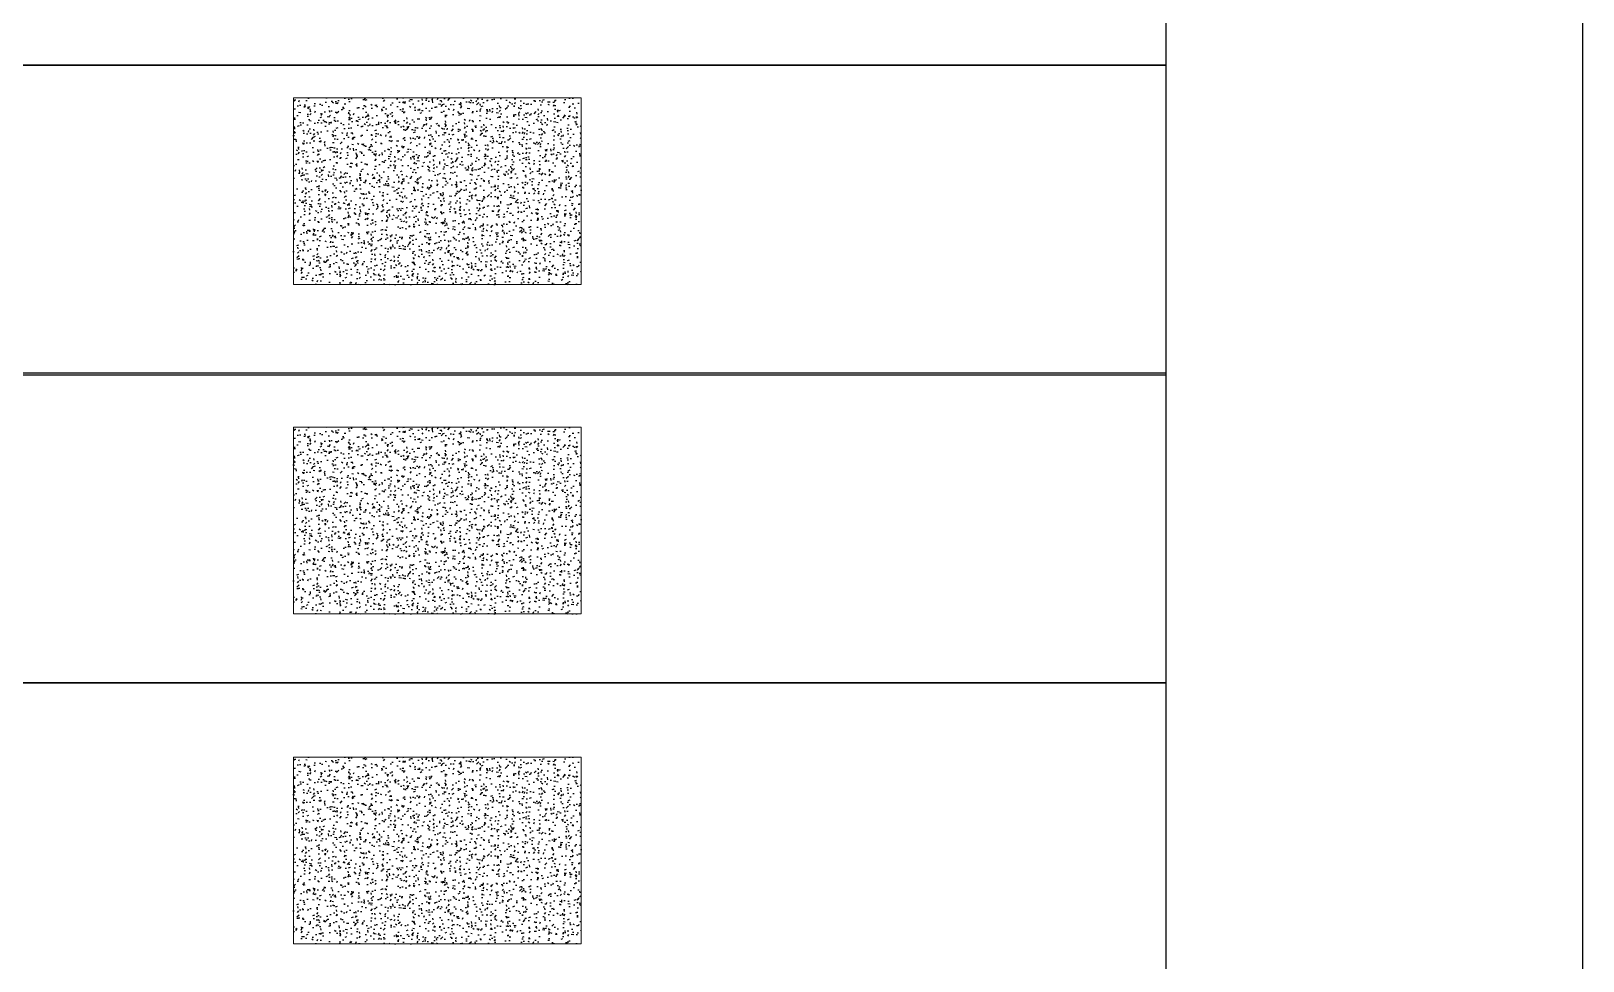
# Model space of a CAD drawing. Header units: metres. Extents: x 1097510 to 2158594, y 877039 to 1751652.
# Drawn here: x 1097825.72 to 1097841.58, y 877159.3 to 877168.81 of the extents above; entities that cross this region are included whole.
import ezdxf

# ---------------------------------------------------------------- set-up
doc = ezdxf.new("R2010")
doc.units = ezdxf.units.M
doc.layers.add('ROTULO', color=7, linetype='Continuous')

msp = doc.modelspace()

# ---------------------------------------------------------------- hatches: boundary and pattern name
at = {"transparency": 33554615}
h = msp.add_hatch(dxfattribs=at)
h.set_pattern_fill('AR-CONC', color=3, scale=0.001083)
h.set_pattern_definition([(50, (-90762.7563, -72535.0272), (0.19724780195, -0.017256938276), [0.02062506493, -0.226875714222]), (355, (-90762.7563, -72535.0272), (-0.038157367728, 0.206853534815), [0.016500051943, -0.181501203847]), (100.4514447, (-90762.73986, -72535.02865), (0.159090433702, 0.189596588108), [0.017528608016, -0.192814848196]), (46.1842, (-90762.7563, -72534.9722), (0.293492011515, -0.045518411727), [0.030937597394, -0.34031357133]), (96.63555761, (-90762.73184, -72534.976), (0.257032844057, 0.26788345853), [0.026292922786, -0.2892225335]), (351.18415117, (-90762.7563, -72534.9722), (0.25703284407, 0.26788345852), [0.02475004226, -0.27225056682]), (21, (-90762.7288, -72534.98596), (0.164149956123, -0.110720543444), [0.02062506493, -0.226875714222]), (326, (-90762.7288, -72534.98596), (0.066911855508, 0.199416732833), [0.016500051943, -0.181500571378]), (71.451445, (-90762.71511, -72534.99518), (0.231061811265, 0.088696190418), [0.017528608016, -0.192814515814]), (37.5, (-90762.75629, -72535.02721), (0.0033439707393, 0.0915460979976), [0, -0.179300564452, 0, -0.184250580035, 0, -0.182188073542]), (7.5, (-90762.75629, -72535.02721), (0.072344350542, 0.108463562219), [0, -0.1050503307064, 0, -0.175175551466, 0, -0.069437718595]), (327.5, (-90762.81762, -72535.02721), (0.1468013033656, -0.0062023998327), [0, -0.068750216431, 0, -0.214500675264, 0, -0.284625896024]), (317.5, (-90762.84512, -72535.02721), (0.160376587087, 0.0275287679), [0, -0.08937528136, 0, -0.142450448445, 0, -0.202125636307])])
h.paths.add_polyline_path([(1097828.406, 877168.123), (1097831.344, 877168.123), (1097831.344, 877166.216), (1097828.406, 877166.216)])
h = msp.add_hatch(dxfattribs=at)
h.set_pattern_fill('AR-CONC', color=9, scale=0.001083)
h.set_pattern_definition([(50, (-90762.7563, -72538.39368), (0.19724780195, -0.017256938276), [0.02062506493, -0.226875714222]), (355, (-90762.7563, -72538.39368), (-0.038157367728, 0.206853534815), [0.016500051943, -0.181501203847]), (100.4514447, (-90762.73986, -72538.39512), (0.159090433702, 0.189596588108), [0.017528608016, -0.192814848196]), (46.1842, (-90762.7563, -72538.33868), (0.293492011515, -0.045518411727), [0.030937597394, -0.34031357133]), (96.63555761, (-90762.73184, -72538.34248), (0.257032844057, 0.26788345853), [0.026292922786, -0.2892225335]), (351.18415117, (-90762.7563, -72538.33868), (0.25703284407, 0.26788345852), [0.02475004226, -0.27225056682]), (21, (-90762.7288, -72538.35243), (0.164149956123, -0.110720543444), [0.02062506493, -0.226875714222]), (326, (-90762.7288, -72538.35243), (0.066911855508, 0.199416732833), [0.016500051943, -0.181500571378]), (71.451445, (-90762.71511, -72538.36166), (0.231061811265, 0.088696190418), [0.017528608016, -0.192814515814]), (37.5, (-90762.75629, -72538.39368), (0.0033439707393, 0.0915460979976), [0, -0.179300564452, 0, -0.184250580035, 0, -0.182188073542]), (7.5, (-90762.75629, -72538.39368), (0.072344350542, 0.108463562219), [0, -0.1050503307064, 0, -0.175175551466, 0, -0.069437718595]), (327.5, (-90762.81762, -72538.39368), (0.1468013033656, -0.0062023998327), [0, -0.068750216431, 0, -0.214500675264, 0, -0.284625896024]), (317.5, (-90762.84512, -72538.39368), (0.160376587087, 0.0275287679), [0, -0.08937528136, 0, -0.142450448445, 0, -0.202125636307])])
h.paths.add_polyline_path([(1097828.406, 877164.757), (1097831.344, 877164.757), (1097831.344, 877162.85), (1097828.406, 877162.85)])
h = msp.add_hatch(dxfattribs=at)
h.set_pattern_fill('AR-CONC', color=4, scale=0.001083)
h.set_pattern_definition([(50, (-90762.7563, -72541.76396), (0.19724780195, -0.017256938276), [0.02062506493, -0.226875714222]), (355, (-90762.7563, -72541.76396), (-0.038157367728, 0.206853534815), [0.016500051943, -0.181501203847]), (100.4514447, (-90762.73986, -72541.7654), (0.159090433702, 0.189596588108), [0.017528608016, -0.192814848196]), (46.1842, (-90762.7563, -72541.70896), (0.293492011515, -0.045518411727), [0.030937597394, -0.34031357133]), (96.63555761, (-90762.73184, -72541.71276), (0.257032844057, 0.26788345853), [0.026292922786, -0.2892225335]), (351.18415117, (-90762.7563, -72541.70896), (0.25703284407, 0.26788345852), [0.02475004226, -0.27225056682]), (21, (-90762.7288, -72541.72271), (0.164149956123, -0.110720543444), [0.02062506493, -0.226875714222]), (326, (-90762.7288, -72541.72271), (0.066911855508, 0.199416732833), [0.016500051943, -0.181500571378]), (71.451445, (-90762.71511, -72541.73194), (0.231061811265, 0.088696190418), [0.017528608016, -0.192814515814]), (37.5, (-90762.75629, -72541.76396), (0.0033439707393, 0.0915460979976), [0, -0.179300564452, 0, -0.184250580035, 0, -0.182188073542]), (7.5, (-90762.75629, -72541.76396), (0.072344350542, 0.108463562219), [0, -0.1050503307064, 0, -0.175175551466, 0, -0.069437718595]), (327.5, (-90762.81762, -72541.76396), (0.1468013033656, -0.0062023998327), [0, -0.068750216431, 0, -0.214500675264, 0, -0.284625896024]), (317.5, (-90762.84512, -72541.76396), (0.160376587087, 0.0275287679), [0, -0.08937528136, 0, -0.142450448445, 0, -0.202125636307])])
h.paths.add_polyline_path([(1097828.406, 877161.386), (1097831.344, 877161.386), (1097831.344, 877159.479), (1097828.406, 877159.479)])

# ---------------------------------------------------------------- linework, layer by layer
at = {"color": 7}
msp.add_lwpolyline([(1097792.078, 877038.544), (1097841.583, 877038.544), (1097841.583, 877246.174), (1097792.078, 877246.174)], close=True, dxfattribs=at)
at = {"layer": 'ROTULO', "color": 7}
for points in [[(1097796.35, 877171.628), (1097837.322, 877171.628), (1097837.322, 877168.458), (1097796.35, 877168.458)], [(1097796.35, 877168.458), (1097837.322, 877168.458), (1097837.322, 877165.289), (1097796.35, 877165.289)], [(1097796.35, 877165.314), (1097837.322, 877165.314), (1097837.322, 877162.145), (1097796.35, 877162.145)], [(1097796.35, 877162.145), (1097837.322, 877162.145), (1097837.322, 877158.975), (1097796.35, 877158.975)]]:
    msp.add_lwpolyline(points, close=True, dxfattribs=at)
at = {"layer": 'ROTULO', "color": 7, "lineweight": 9}
for points in [[(1097828.406, 877168.123), (1097831.344, 877168.123), (1097831.344, 877166.216), (1097828.406, 877166.216)], [(1097828.406, 877164.757), (1097831.344, 877164.757), (1097831.344, 877162.85), (1097828.406, 877162.85)], [(1097828.406, 877161.386), (1097831.344, 877161.386), (1097831.344, 877159.479), (1097828.406, 877159.479)]]:
    msp.add_lwpolyline(points, close=True, dxfattribs=at)

doc.saveas('drawing.dxf')
